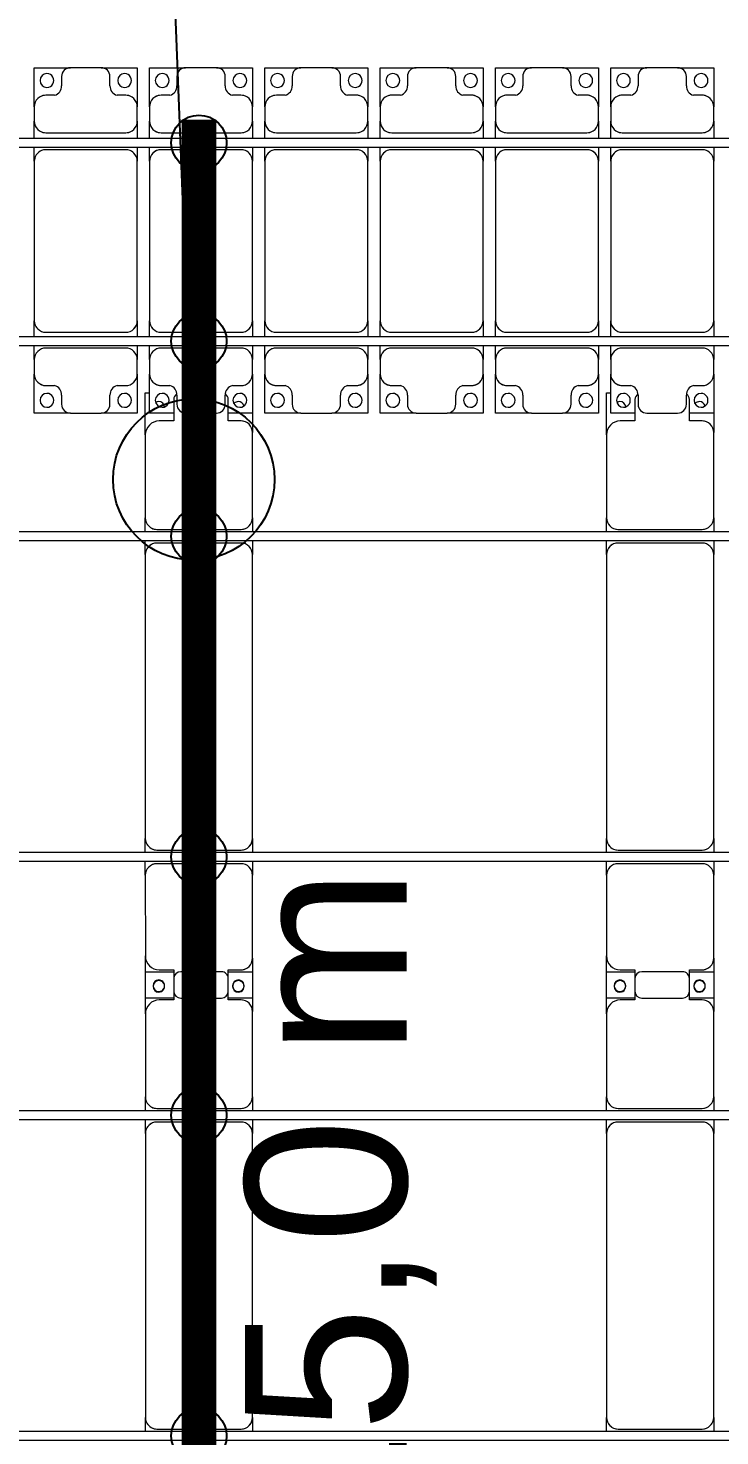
# Model space of a CAD drawing. Header units: millimetres. Extents: x -201615 to 10595, y 61217 to 115919.
# Drawn here: x -126625 to -123625, y 102822 to 108924 of the extents above; entities that cross this region are included whole.
import ezdxf

# ---------------------------------------------------------------- set-up
doc = ezdxf.new("R2010")
doc.units = ezdxf.units.MM
doc.layers.add('A-GENM', color=13, linetype='Continuous', lineweight=9)
doc.layers.add('S-BEAM', color=12, linetype='Continuous', lineweight=9)
for name, color, linetype in [('GC-BICH NEO', 6, 'Continuous'), ('GC-DAY NEO', 5, 'Continuous'), ('GC-GHI CHU', 2, 'Continuous'), ('GC-HOP 40x60 GIA CUONG', 1, 'Continuous')]:
    doc.layers.add(name, color=color, linetype=linetype)
doc.styles.add('GC_VN', font='arial.ttf')

# ---------------------------------------------------------------- blocks, each defined once
blk = doc.blocks.new('Dai phaodi lai - DẢI PHAO ĐI LẠI-38152-BỐ TRÍ KHUNG KẾT CẤU BÈ PIN 03')
at = {"layer": 'A-GENM', "color": 7}
for p, q in [((67276.8, 748.4), (67433.1, 748.4)), ((67276.8, 579.3), (67276.8, 748.4)), ((67566.9, 748.4), (67433.1, 748.4)), ((67566.9, 748.4), (67723.2, 748.4)), ((67723.2, 748.4), (67723.2, 579.3)), ((67776.8, 748.4), (67933.1, 748.4)), ((67776.8, 579.3), (67776.8, 748.4)), ((68066.9, 748.4), (67933.1, 748.4)), ((68066.9, 748.4), (68223.2, 748.4)), ((68223.2, 748.4), (68223.2, 579.3)), ((68276.8, 748.4), (68433.1, 748.4)), ((68276.8, 579.3), (68276.8, 748.4)), ((68566.9, 748.4), (68433.1, 748.4)), ((68566.9, 748.4), (68723.2, 748.4)), ((68723.2, 748.4), (68723.2, 579.3)), ((68776.8, 748.4), (68933.1, 748.4)), ((68776.8, 579.3), (68776.8, 748.4)), ((69066.9, 748.4), (68933.1, 748.4)), ((69066.9, 748.4), (69223.2, 748.4)), ((69223.2, 748.4), (69223.2, 579.3)), ((69276.8, 748.4), (69433.1, 748.4)), ((69276.8, 579.3), (69276.8, 748.4)), ((69566.9, 748.4), (69433.1, 748.4)), ((69566.9, 748.4), (69723.2, 748.4)), ((69723.2, 748.4), (69723.2, 579.3)), ((69776.8, 748.4), (69933.1, 748.4)), ((69776.8, 579.3), (69776.8, 748.4)), ((70066.9, 748.4), (69933.1, 748.4)), ((70066.9, 748.4), (70223.2, 748.4)), ((70223.2, 748.4), (70223.2, 579.3)), ((67395.1, 710.4), (67395.1, 670.7)), ((67604.9, 670.7), (67604.9, 710.4)), ((67895.1, 710.4), (67895.1, 670.7)), ((68104.9, 670.7), (68104.9, 710.4)), ((68395.1, 710.4), (68395.1, 670.7)), ((68604.9, 670.7), (68604.9, 710.4)), ((68895.1, 710.4), (68895.1, 670.7)), ((69104.9, 670.7), (69104.9, 710.4)), ((69395.1, 710.4), (69395.1, 670.7)), ((69604.9, 670.7), (69604.9, 710.4)), ((69895.1, 710.4), (69895.1, 670.7)), ((70104.9, 670.7), (70104.9, 710.4)), ((67364.3, 629.3), (67326.8, 629.3)), ((67673.2, 629.3), (67635.7, 629.3)), ((67864.3, 629.3), (67826.8, 629.3)), ((68173.2, 629.3), (68135.7, 629.3)), ((68364.3, 629.3), (68326.8, 629.3)), ((68673.2, 629.3), (68635.7, 629.3)), ((68864.3, 629.3), (68826.8, 629.3)), ((69173.2, 629.3), (69135.7, 629.3)), ((69364.3, 629.3), (69326.8, 629.3)), ((69673.2, 629.3), (69635.7, 629.3)), ((69864.3, 629.3), (69826.8, 629.3)), ((70173.2, 629.3), (70135.7, 629.3)), ((67276.8, 579.3), (67276.8, 516.7)), ((67723.2, 516.7), (67723.2, 579.3)), ((67776.8, 579.3), (67776.8, 516.7)), ((68223.2, 516.7), (68223.2, 579.3)), ((68276.8, 579.3), (68276.8, 516.7)), ((68723.2, 516.7), (68723.2, 579.3)), ((68776.8, 579.3), (68776.8, 516.7)), ((69223.2, 516.7), (69223.2, 579.3)), ((69276.8, 579.3), (69276.8, 516.7)), ((69723.2, 516.7), (69723.2, 579.3)), ((69776.8, 579.3), (69776.8, 516.7)), ((70223.2, 516.7), (70223.2, 579.3)), ((67276.8, 443.3), (67276.8, 516.7)), ((67723.2, 516.7), (67723.2, 443.3)), ((67776.8, 443.3), (67776.8, 516.7)), ((68223.2, 516.7), (68223.2, 443.3)), ((68276.8, 443.3), (68276.8, 516.7)), ((68723.2, 516.7), (68723.2, 443.3)), ((68776.8, 443.3), (68776.8, 516.7)), ((69223.2, 516.7), (69223.2, 443.3)), ((69276.8, 443.3), (69276.8, 516.7)), ((69723.2, 516.7), (69723.2, 443.3)), ((69776.8, 443.3), (69776.8, 516.7)), ((70223.2, 516.7), (70223.2, 443.3)), ((67326.8, 466.7), (67673.2, 466.7)), ((67826.8, 466.7), (68173.2, 466.7)), ((68326.8, 466.7), (68673.2, 466.7)), ((68826.8, 466.7), (69173.2, 466.7)), ((69326.8, 466.7), (69673.2, 466.7)), ((69826.8, 466.7), (70173.2, 466.7)), ((67276.8, 343.3), (67276.8, 403.3)), ((67673.2, 393.3), (67326.8, 393.3)), ((67723.2, 403.3), (67723.2, 343.3)), ((67776.8, 343.3), (67776.8, 403.3)), ((68173.2, 393.3), (67826.8, 393.3)), ((68223.2, 403.3), (68223.2, 343.3)), ((68276.8, 343.3), (68276.8, 403.3)), ((68673.2, 393.3), (68326.8, 393.3)), ((68723.2, 403.3), (68723.2, 343.3)), ((68776.8, 343.3), (68776.8, 403.3)), ((69173.2, 393.3), (68826.8, 393.3)), ((69223.2, 403.3), (69223.2, 343.3)), ((69276.8, 343.3), (69276.8, 403.3)), ((69673.2, 393.3), (69326.8, 393.3)), ((69723.2, 403.3), (69723.2, 343.3)), ((69776.8, 343.3), (69776.8, 403.3)), ((70173.2, 393.3), (69826.8, 393.3)), ((70223.2, 403.3), (70223.2, 343.3)), ((67276.8, 343.3), (67276.8, -348.3)), ((67723.2, -348.3), (67723.2, 343.3)), ((67776.8, 343.3), (67776.8, -348.3)), ((68223.2, -348.3), (68223.2, 343.3)), ((68276.8, 343.3), (68276.8, -348.3)), ((68723.2, -348.3), (68723.2, 343.3)), ((68776.8, 343.3), (68776.8, -348.3)), ((69223.2, -348.3), (69223.2, 343.3)), ((69276.8, 343.3), (69276.8, -348.3)), ((69723.2, -348.3), (69723.2, 343.3)), ((69776.8, 343.3), (69776.8, -348.3)), ((70223.2, -348.3), (70223.2, 343.3)), ((67276.8, -416.7), (67276.8, -348.3)), ((67723.2, -348.3), (67723.2, -416.7)), ((67776.8, -416.7), (67776.8, -348.3)), ((68223.2, -348.3), (68223.2, -416.7)), ((68276.8, -416.7), (68276.8, -348.3)), ((68723.2, -348.3), (68723.2, -416.7)), ((68776.8, -416.7), (68776.8, -348.3)), ((69223.2, -348.3), (69223.2, -416.7)), ((69276.8, -416.7), (69276.8, -348.3)), ((69723.2, -348.3), (69723.2, -416.7)), ((69776.8, -416.7), (69776.8, -348.3)), ((70223.2, -348.3), (70223.2, -416.7)), ((67326.8, -398.3), (67673.2, -398.3)), ((67826.8, -398.3), (68173.2, -398.3)), ((68326.8, -398.3), (68673.2, -398.3)), ((68826.8, -398.3), (69173.2, -398.3)), ((69326.8, -398.3), (69673.2, -398.3)), ((69826.8, -398.3), (70173.2, -398.3)), ((67276.8, -516.7), (67276.8, -456.7)), ((67673.2, -466.7), (67326.8, -466.7)), ((67723.2, -456.7), (67723.2, -516.7)), ((67776.8, -516.7), (67776.8, -456.7)), ((68173.2, -466.7), (67826.8, -466.7)), ((68223.2, -456.7), (68223.2, -516.7)), ((68276.8, -516.7), (68276.8, -456.7)), ((68673.2, -466.7), (68326.8, -466.7)), ((68723.2, -456.7), (68723.2, -516.7)), ((68776.8, -516.7), (68776.8, -456.7)), ((69173.2, -466.7), (68826.8, -466.7)), ((69223.2, -456.7), (69223.2, -516.7)), ((69276.8, -516.7), (69276.8, -456.7)), ((69673.2, -466.7), (69326.8, -466.7)), ((69723.2, -456.7), (69723.2, -516.7)), ((69776.8, -516.7), (69776.8, -456.7)), ((70173.2, -466.7), (69826.8, -466.7)), ((70223.2, -456.7), (70223.2, -516.7)), ((67276.8, -516.7), (67276.8, -579.3)), ((67723.2, -579.3), (67723.2, -516.7)), ((67776.8, -516.7), (67776.8, -579.3)), ((68223.2, -579.3), (68223.2, -516.7)), ((68276.8, -516.7), (68276.8, -579.3)), ((68723.2, -579.3), (68723.2, -516.7)), ((68776.8, -516.7), (68776.8, -579.3)), ((69223.2, -579.3), (69223.2, -516.7)), ((69276.8, -516.7), (69276.8, -579.3)), ((69723.2, -579.3), (69723.2, -516.7)), ((69776.8, -516.7), (69776.8, -579.3)), ((70223.2, -579.3), (70223.2, -516.7)), ((67276.8, -748.4), (67276.8, -579.3)), ((67723.2, -579.3), (67723.2, -748.4)), ((67776.8, -748.4), (67776.8, -579.3)), ((68223.2, -579.3), (68223.2, -748.4)), ((68276.8, -748.4), (68276.8, -579.3)), ((68723.2, -579.3), (68723.2, -748.4)), ((68776.8, -748.4), (68776.8, -579.3)), ((69223.2, -579.3), (69223.2, -748.4)), ((69276.8, -748.4), (69276.8, -579.3)), ((69723.2, -579.3), (69723.2, -748.4)), ((69776.8, -748.4), (69776.8, -579.3)), ((70223.2, -579.3), (70223.2, -748.4)), ((67326.8, -629.3), (67364.3, -629.3)), ((67395.1, -670.7), (67395.1, -710.4)), ((67604.9, -710.4), (67604.9, -670.7)), ((67635.7, -629.3), (67673.2, -629.3)), ((67826.8, -629.3), (67864.3, -629.3)), ((67895.1, -670.7), (67895.1, -710.4)), ((68104.9, -710.4), (68104.9, -670.7)), ((68135.7, -629.3), (68173.2, -629.3)), ((68326.8, -629.3), (68364.3, -629.3)), ((68395.1, -670.7), (68395.1, -710.4)), ((68604.9, -710.4), (68604.9, -670.7)), ((68635.7, -629.3), (68673.2, -629.3)), ((68826.8, -629.3), (68864.3, -629.3)), ((68895.1, -670.7), (68895.1, -710.4)), ((69104.9, -710.4), (69104.9, -670.7)), ((69135.7, -629.3), (69173.2, -629.3)), ((69326.8, -629.3), (69364.3, -629.3)), ((69395.1, -670.7), (69395.1, -710.4)), ((69604.9, -710.4), (69604.9, -670.7)), ((69635.7, -629.3), (69673.2, -629.3)), ((69826.8, -629.3), (69864.3, -629.3)), ((69895.1, -670.7), (69895.1, -710.4)), ((70104.9, -710.4), (70104.9, -670.7)), ((70135.7, -629.3), (70173.2, -629.3)), ((67433.1, -748.4), (67276.8, -748.4)), ((67433.1, -748.4), (67566.9, -748.4)), ((67723.2, -748.4), (67566.9, -748.4)), ((67881.6, -748.4), (67776.8, -748.4)), ((67933.1, -748.4), (68066.9, -748.4)), ((68223.2, -748.4), (68118, -748.4)), ((68433.1, -748.4), (68276.8, -748.4)), ((68433.1, -748.4), (68566.9, -748.4)), ((68723.2, -748.4), (68566.9, -748.4)), ((68933.1, -748.4), (68776.8, -748.4)), ((68933.1, -748.4), (69066.9, -748.4)), ((69223.2, -748.4), (69066.9, -748.4)), ((69433.1, -748.4), (69276.8, -748.4)), ((69433.1, -748.4), (69566.9, -748.4)), ((69723.2, -748.4), (69566.9, -748.4)), ((69881.6, -748.4), (69776.8, -748.4)), ((69933.1, -748.4), (70066.9, -748.4)), ((70223.2, -748.4), (70118, -748.4))]:
    blk.add_line(p, q, dxfattribs=at)
for centre, radius, start, end in [((67433.1, 710.4), 38, 90, 180), ((67433.1, 710.4), 38, 90, 120), ((67566.9, 710.4), 38, 0, 90), ((67566.9, 710.4), 38, 60, 90), ((67933.1, 710.4), 38, 90, 180), ((67933.1, 710.4), 38, 90, 120), ((68066.9, 710.4), 38, 0, 90), ((68066.9, 710.4), 38, 60, 90), ((68433.1, 710.4), 38, 90, 180), ((68433.1, 710.4), 38, 90, 120), ((68566.9, 710.4), 38, 0, 90), ((68566.9, 710.4), 38, 60, 90), ((68933.1, 710.4), 38, 90, 180), ((68933.1, 710.4), 38, 90, 120), ((69066.9, 710.4), 38, 0, 90), ((69066.9, 710.4), 38, 60, 90), ((69433.1, 710.4), 38, 90, 180), ((69433.1, 710.4), 38, 90, 120), ((69566.9, 710.4), 38, 0, 90), ((69566.9, 710.4), 38, 60, 90), ((69933.1, 710.4), 38, 90, 180), ((69933.1, 710.4), 38, 90, 120), ((70066.9, 710.4), 38, 360, 90), ((70066.9, 710.4), 38, 60, 90), ((67331.6, 693.3), 30, 90, 270), ((67331.6, 693.3), 30, 270, 90), ((67668.4, 693.3), 30, 90, 270), ((67668.4, 693.3), 30, 270, 90), ((67831.6, 693.3), 30, 90, 270), ((67831.6, 693.3), 30, 270, 90), ((68168.4, 693.3), 30, 90, 270), ((68168.4, 693.3), 30, 270, 90), ((68331.6, 693.3), 30, 90, 270), ((68331.6, 693.3), 30, 270, 90), ((68668.4, 693.3), 30, 90, 270), ((68668.4, 693.3), 30, 270, 90), ((68831.6, 693.3), 30, 90, 270), ((68831.6, 693.3), 30, 270, 90), ((69168.4, 693.3), 30, 90, 270), ((69168.4, 693.3), 30, 270, 90), ((69331.6, 693.3), 30, 90, 270), ((69331.6, 693.3), 30, 270, 90), ((69668.4, 693.3), 30, 90, 270), ((69668.4, 693.3), 30, 270, 90), ((69831.6, 693.3), 30, 90, 270), ((69831.6, 693.3), 30, 270, 90), ((70168.4, 693.3), 30, 90, 270), ((70168.4, 693.3), 30, 270, 90), ((67326.8, 579.3), 50, 90, 180), ((67326.8, 579.3), 50, 90, 120), ((67355.2, 668.2), 40, 283.18854, 3.50807), ((67644.8, 668.2), 40, 176.49193, 256.81146), ((67673.2, 579.3), 50, 0, 90), ((67673.2, 579.3), 50, 60, 90), ((67826.8, 579.3), 50, 90, 180), ((67826.8, 579.3), 50, 90, 120), ((67855.2, 668.2), 40, 283.18854, 3.50807), ((68144.8, 668.2), 40, 176.49193, 256.81146), ((68173.2, 579.3), 50, 0, 90), ((68173.2, 579.3), 50, 60, 90), ((68326.8, 579.3), 50, 90, 180), ((68326.8, 579.3), 50, 90, 120), ((68355.2, 668.2), 40, 283.18854, 3.50807), ((68644.8, 668.2), 40, 176.49193, 256.81146), ((68673.2, 579.3), 50, 0, 90), ((68673.2, 579.3), 50, 60, 90), ((68826.8, 579.3), 50, 90, 180), ((68826.8, 579.3), 50, 90, 120), ((68855.2, 668.2), 40, 283.18854, 3.50807), ((69144.8, 668.2), 40, 176.49193, 256.81146), ((69173.2, 579.3), 50, 0, 90), ((69173.2, 579.3), 50, 60, 90), ((69326.8, 579.3), 50, 90, 180), ((69326.8, 579.3), 50, 90, 120), ((69355.2, 668.2), 40, 283.18854, 3.50807), ((69644.8, 668.2), 40, 176.49193, 256.81146), ((69673.2, 579.3), 50, 360, 90), ((69673.2, 579.3), 50, 60, 90), ((69826.8, 579.3), 50, 90, 180), ((69826.8, 579.3), 50, 90, 120), ((69855.2, 668.2), 40, 283.18854, 3.50807), ((70144.8, 668.2), 40, 176.49193, 256.81146), ((70173.2, 579.3), 50, 360, 90), ((70173.2, 579.3), 50, 60, 90), ((67326.8, 516.7), 50, 180, 270), ((67673.2, 516.7), 50, 270, 360), ((67826.8, 516.7), 50, 180, 270), ((68173.2, 516.7), 50, 270, 0), ((68326.8, 516.7), 50, 180, 270), ((68673.2, 516.7), 50, 270, 0), ((68826.8, 516.7), 50, 180, 270), ((69173.2, 516.7), 50, 270, 0), ((69326.8, 516.7), 50, 180, 270), ((69673.2, 516.7), 50, 270, 0), ((69826.8, 516.7), 50, 180, 270), ((70173.2, 516.7), 50, 270, 0), ((67326.8, 516.7), 50, 240, 270), ((67673.2, 516.7), 50, 270, 300), ((67826.8, 516.7), 50, 240, 270), ((68173.2, 516.7), 50, 270, 300), ((68326.8, 516.7), 50, 240, 270), ((68673.2, 516.7), 50, 270, 300), ((68826.8, 516.7), 50, 240, 270), ((69173.2, 516.7), 50, 270, 300), ((69326.8, 516.7), 50, 240, 270), ((69673.2, 516.7), 50, 270, 300), ((69826.8, 516.7), 50, 240, 270), ((70173.2, 516.7), 50, 270, 300), ((67326.8, 343.3), 50, 90, 180), ((67326.8, 343.3), 50, 150, 180), ((67326.8, 343.3), 50, 105, 135), ((67673.2, 343.3), 50, 0, 90), ((67673.2, 343.3), 50, 45, 75), ((67826.8, 343.3), 50, 90, 180), ((67826.8, 343.3), 50, 150, 180), ((67826.8, 343.3), 50, 105, 135), ((68173.2, 343.3), 50, 0, 90), ((68173.2, 343.3), 50, 45, 75), ((68326.8, 343.3), 50, 90, 180), ((68326.8, 343.3), 50, 150, 180), ((68326.8, 343.3), 50, 105, 135), ((68673.2, 343.3), 50, 360, 90), ((68673.2, 343.3), 50, 45, 75), ((68826.8, 343.3), 50, 90, 180), ((68826.8, 343.3), 50, 150, 180), ((68826.8, 343.3), 50, 105, 135), ((69173.2, 343.3), 50, 0, 90), ((69173.2, 343.3), 50, 45, 75), ((69326.8, 343.3), 50, 90, 180), ((69326.8, 343.3), 50, 150, 180), ((69326.8, 343.3), 50, 105, 135), ((69673.2, 343.3), 50, 0, 90), ((69673.2, 343.3), 50, 45, 75), ((69826.8, 343.3), 50, 90, 180), ((69826.8, 343.3), 50, 150, 180), ((69826.8, 343.3), 50, 105, 135), ((70173.2, 343.3), 50, 0, 90), ((70173.2, 343.3), 50, 45, 75), ((67326.8, -348.3), 50, 180, 270), ((67326.8, -348.3), 50, 195, 225), ((67673.2, -348.3), 50, 270, 0), ((67673.2, -348.3), 50, 315, 345), ((67826.8, -348.3), 50, 180, 270), ((67826.8, -348.3), 50, 195, 225), ((68173.2, -348.3), 50, 270, 360), ((68173.2, -348.3), 50, 315, 345), ((68326.8, -348.3), 50, 180, 270), ((68326.8, -348.3), 50, 195, 225), ((68673.2, -348.3), 50, 270, 360), ((68673.2, -348.3), 50, 315, 345), ((68826.8, -348.3), 50, 180, 270), ((68826.8, -348.3), 50, 195, 225), ((69173.2, -348.3), 50, 270, 360), ((69173.2, -348.3), 50, 315, 345), ((69326.8, -348.3), 50, 180, 270), ((69326.8, -348.3), 50, 195, 225), ((69673.2, -348.3), 50, 270, 360), ((69673.2, -348.3), 50, 315, 345), ((69826.8, -348.3), 50, 180, 270), ((69826.8, -348.3), 50, 195, 225), ((70173.2, -348.3), 50, 270, 0), ((70173.2, -348.3), 50, 315, 345), ((67673.2, -348.3), 50, 270, 300), ((68173.2, -348.3), 50, 270, 300), ((68673.2, -348.3), 50, 270, 300), ((69173.2, -348.3), 50, 270, 300), ((69673.2, -348.3), 50, 270, 300), ((70173.2, -348.3), 50, 270, 300), ((67326.8, -516.7), 50, 90, 180), ((67326.8, -516.7), 50, 90, 120), ((67673.2, -516.7), 50, 360, 90), ((67673.2, -516.7), 50, 60, 90), ((67826.8, -516.7), 50, 90, 180), ((67826.8, -516.7), 50, 90, 120), ((68173.2, -516.7), 50, 360, 90), ((68173.2, -516.7), 50, 60, 90), ((68326.8, -516.7), 50, 90, 180), ((68326.8, -516.7), 50, 90, 120), ((68673.2, -516.7), 50, 360, 90), ((68673.2, -516.7), 50, 60, 90), ((68826.8, -516.7), 50, 90, 180), ((68826.8, -516.7), 50, 90, 120), ((69173.2, -516.7), 50, 360, 90), ((69173.2, -516.7), 50, 60, 90), ((69326.8, -516.7), 50, 90, 180), ((69326.8, -516.7), 50, 90, 120), ((69673.2, -516.7), 50, 0, 90), ((69673.2, -516.7), 50, 60, 90), ((69826.8, -516.7), 50, 90, 180), ((69826.8, -516.7), 50, 90, 120), ((70173.2, -516.7), 50, 360, 90), ((70173.2, -516.7), 50, 60, 90), ((67326.8, -579.3), 50, 180, 270), ((67673.2, -579.3), 50, 270, 0), ((67826.8, -579.3), 50, 180, 270), ((68173.2, -579.3), 50, 270, 0), ((68326.8, -579.3), 50, 180, 270), ((68673.2, -579.3), 50, 270, 360), ((68826.8, -579.3), 50, 180, 270), ((69173.2, -579.3), 50, 270, 360), ((69326.8, -579.3), 50, 180, 270), ((69673.2, -579.3), 50, 270, 360), ((69826.8, -579.3), 50, 180, 270), ((70173.2, -579.3), 50, 270, 0), ((67331.6, -693.3), 30, 90, 270), ((67326.8, -579.3), 50, 240, 270), ((67331.6, -693.3), 30, 270, 90), ((67355.2, -668.2), 40, 356.49193, 76.81146), ((67644.8, -668.2), 40, 103.18854, 183.50807), ((67668.4, -693.3), 30, 90, 270), ((67668.4, -693.3), 30, 270, 90), ((67673.2, -579.3), 50, 270, 300), ((67831.6, -693.3), 30, 90, 270), ((67826.8, -579.3), 50, 240, 270), ((67831.6, -693.3), 30, 270, 90), ((67855.2, -668.2), 40, 356.49193, 76.81146), ((68144.8, -668.2), 40, 103.18854, 183.50807), ((68168.4, -693.3), 30, 90, 270), ((68168.4, -693.3), 30, 270, 90), ((68173.2, -579.3), 50, 270, 300), ((68331.6, -693.3), 30, 90, 270), ((68326.8, -579.3), 50, 240, 270), ((68331.6, -693.3), 30, 270, 90), ((68355.2, -668.2), 40, 356.49193, 76.81146), ((68644.8, -668.2), 40, 103.18854, 183.50807), ((68668.4, -693.3), 30, 90, 270), ((68668.4, -693.3), 30, 270, 90), ((68673.2, -579.3), 50, 270, 300), ((68831.6, -693.3), 30, 90, 270), ((68826.8, -579.3), 50, 240, 270), ((68831.6, -693.3), 30, 270, 90), ((68855.2, -668.2), 40, 356.49193, 76.81146), ((69144.8, -668.2), 40, 103.18854, 183.50807), ((69168.4, -693.3), 30, 90, 270), ((69168.4, -693.3), 30, 270, 90), ((69173.2, -579.3), 50, 270, 300), ((69331.6, -693.3), 30, 90, 270), ((69326.8, -579.3), 50, 240, 270), ((69331.6, -693.3), 30, 270, 90), ((69355.2, -668.2), 40, 356.49193, 76.81146), ((69644.8, -668.2), 40, 103.18854, 183.50807), ((69668.4, -693.3), 30, 90, 270), ((69668.4, -693.3), 30, 270, 90), ((69673.2, -579.3), 50, 270, 300), ((69831.6, -693.3), 30, 90, 270), ((69826.8, -579.3), 50, 240, 270), ((69831.6, -693.3), 30, 270, 90), ((69855.2, -668.2), 40, 356.49193, 76.81146), ((70144.8, -668.2), 40, 103.18854, 183.50807), ((70168.4, -693.3), 30, 90, 270), ((70168.4, -693.3), 30, 270, 90), ((70173.2, -579.3), 50, 270, 300), ((67433.1, -710.4), 38, 180, 270), ((67566.9, -710.4), 38, 270, 360), ((67933.1, -710.4), 38, 180, 270), ((68066.9, -710.4), 38, 270, 0), ((68433.1, -710.4), 38, 180, 270), ((68566.9, -710.4), 38, 270, 0), ((68933.1, -710.4), 38, 180, 270), ((69066.9, -710.4), 38, 270, 0), ((69433.1, -710.4), 38, 180, 270), ((69566.9, -710.4), 38, 270, 0), ((69933.1, -710.4), 38, 180, 270), ((70066.9, -710.4), 38, 270, 360), ((67433.1, -710.4), 38, 240, 270), ((67566.9, -710.4), 38, 270, 300), ((68433.1, -710.4), 38, 240, 270), ((68566.9, -710.4), 38, 270, 300), ((68933.1, -710.4), 38, 240, 270), ((69066.9, -710.4), 38, 270, 300), ((69433.1, -710.4), 38, 240, 270), ((69566.9, -710.4), 38, 270, 300)]:
    blk.add_arc(centre, radius, start, end, dxfattribs=at)
blk = doc.blocks.new('Dai phao do pin - DẢI PHAO ĐỠ PIN-V10-BỐ TRÍ KHUNG KẾT CẤU BÈ PIN 03')
at = {"layer": 'A-GENM', "color": 7}
for p, q in [((29440.3, 241.6), (29499.7, 241.6)), ((29449.7, 191.6), (29449.7, -173.4)), ((30730.3, 241.6), (29499.7, 241.6)), ((30730.3, 241.6), (30790.3, 241.6)), ((30780.3, -173.4), (30780.3, 191.6)), ((30830.3, 241.6), (30889.7, 241.6)), ((30839.7, 191.6), (30839.7, -173.4)), ((31249.7, 241.6), (30889.7, 241.6)), ((31249.7, 241.6), (31432.2, 241.6)), ((31317.8, 241.6), (31500.3, 241.6)), ((31317.8, 118.2), (31317.8, 241.6)), ((31432.2, 241.6), (31432.2, 118.2)), ((31850.3, 241.6), (31500.3, 241.6)), ((31850.3, 241.6), (31910.3, 241.6)), ((31900.3, -173.4), (31900.3, 191.6)), ((31950.3, 241.6), (32009.7, 241.6)), ((31959.7, 191.6), (31959.7, -173.4)), ((33240.3, 241.6), (32009.7, 241.6)), ((33240.3, 241.6), (33300.3, 241.6)), ((33290.3, -173.4), (33290.3, 191.6)), ((33340.3, 241.6), (33399.7, 241.6)), ((33349.7, 191.6), (33349.7, -173.4)), ((33759.7, 241.6), (33399.7, 241.6)), ((33759.7, 241.6), (33942.2, 241.6)), ((33942.2, 241.6), (33942.2, 223.1)), ((31309.7, 118.2), (31309.7, 181.6)), ((31440.3, 181.6), (31440.3, 118.2)), ((33819.7, 118.2), (33819.7, 181.6)), ((31402.2, 118.2), (31309.7, 118.2)), ((31317.8, 88.2), (31317.8, -88.2)), ((31440.3, 118.2), (31347.8, 118.2)), ((31432.2, -88.2), (31432.2, 88.2)), ((33912.2, 118.2), (33819.7, 118.2)), ((31309.7, -173.4), (31309.7, -118.2)), ((31309.7, -118.2), (31402.2, -118.2)), ((31317.8, -223.4), (31317.8, -118.2)), ((31347.8, -118.2), (31440.3, -118.2)), ((31432.2, -118.2), (31432.2, -223.4)), ((31440.3, -118.2), (31440.3, -173.4)), ((33819.7, -173.4), (33819.7, -118.2)), ((33819.7, -118.2), (33912.2, -118.2)), ((29499.7, -223.4), (29440.3, -223.4)), ((29499.7, -223.4), (30730.3, -223.4)), ((30790.3, -223.4), (30730.3, -223.4)), ((30889.7, -223.4), (30830.3, -223.4)), ((30889.7, -223.4), (31259.7, -223.4)), ((31432.2, -223.4), (31259.7, -223.4)), ((31490.3, -223.4), (31317.8, -223.4)), ((31490.3, -223.4), (31850.3, -223.4)), ((31910.3, -223.4), (31850.3, -223.4)), ((32009.7, -223.4), (31950.3, -223.4)), ((32009.7, -223.4), (33240.3, -223.4)), ((33300.3, -223.4), (33240.3, -223.4)), ((33399.7, -223.4), (33340.3, -223.4)), ((33399.7, -223.4), (33769.7, -223.4)), ((33854, -223.4), (33769.7, -223.4))]:
    blk.add_line(p, q, dxfattribs=at)
for centre, radius, start, end in [((29499.7, 191.6), 50, 90, 180), ((29499.7, 191.6), 50, 153.41379, 180), ((29499.7, 191.6), 50, 120, 150), ((30730.3, 191.6), 50, 360, 90), ((30730.3, 191.6), 50, 15, 75), ((30889.7, 191.6), 50, 90, 180), ((30889.7, 191.6), 50, 153.43669, 180), ((31249.7, 181.6), 60, 360, 90), ((31368.6, 183.2), 25, 360, 180), ((31368.6, 183.2), 25, 180, 0), ((31371.4, 183.2), 25, 0, 180), ((31371.4, 183.2), 25, 180, 360), ((31500.3, 181.6), 60, 90, 180), ((31850.3, 191.6), 50, 360, 90), ((31850.3, 191.6), 50, 360, 26.54603), ((32009.7, 191.6), 50, 90, 180), ((32009.7, 191.6), 50, 153.45513, 180), ((32009.7, 191.6), 50, 120, 150), ((33240.3, 191.6), 50, 360, 90), ((33240.3, 191.6), 50, 15, 75), ((33399.7, 191.6), 50, 90, 180), ((33399.7, 191.6), 50, 153.47802, 180), ((33759.7, 181.6), 60, 360, 90), ((33878.6, 183.2), 25, 275.38345, 0), ((33878.6, 183.2), 25, 360, 30), ((31347.8, 88.2), 30, 90, 180), ((31402.2, 88.2), 30, 0, 90), ((33912.2, 88.2), 30, 34.32608, 90), ((31347.8, -88.2), 30, 180, 270), ((31402.2, -88.2), 30, 270, 360), ((33912.2, -88.2), 30, 270, 324.82922), ((29499.7, -173.4), 50, 180, 270), ((29499.7, -173.4), 50, 180, 210), ((30730.3, -173.4), 50, 270, 360), ((30730.3, -173.4), 50, 330, 360), ((30889.7, -173.4), 50, 180, 270), ((30889.7, -173.4), 50, 180, 210), ((31259.7, -173.4), 50, 270, 360), ((31259.7, -173.4), 50, 330, 0), ((31368.6, -161.8), 25, 360, 180), ((31368.6, -161.8), 25, 180, 0), ((31371.4, -161.8), 25, 360, 180), ((31371.4, -161.8), 25, 180, 0), ((31490.3, -173.4), 50, 180, 270), ((31490.3, -173.4), 50, 180, 210), ((31850.3, -173.4), 50, 270, 360), ((31850.3, -173.4), 50, 330, 360), ((32009.7, -173.4), 50, 180, 270), ((32009.7, -173.4), 50, 180, 210), ((33240.3, -173.4), 50, 270, 360), ((33240.3, -173.4), 50, 330, 360), ((33399.7, -173.4), 50, 180, 270), ((33399.7, -173.4), 50, 180, 210), ((33769.7, -173.4), 50, 270, 0), ((33769.7, -173.4), 50, 330, 0), ((33878.6, -161.8), 25, 285, 0), ((33878.6, -161.8), 25, 0, 45), ((29499.7, -173.4), 50, 225, 255), ((30730.3, -173.4), 50, 285, 315), ((32009.7, -173.4), 50, 225, 255), ((33240.3, -173.4), 50, 285, 315)]:
    blk.add_arc(centre, radius, start, end, dxfattribs=at)
blk = doc.blocks.new('Dai phao do pin - DẢI PHAO ĐỠ PIN-V11-BỐ TRÍ KHUNG KẾT CẤU BÈ PIN 03')
at = {"layer": 'A-GENM', "color": 7}
for p, q in [((29440.3, 241.6), (29499.7, 241.6)), ((29449.7, 191.6), (29449.7, -173.4)), ((30730.3, 241.6), (29499.7, 241.6)), ((30730.3, 241.6), (30790.3, 241.6)), ((30780.3, -173.4), (30780.3, 191.6)), ((30830.3, 241.6), (30889.7, 241.6)), ((30839.7, 191.6), (30839.7, -173.4)), ((31249.7, 241.6), (30889.7, 241.6)), ((31249.7, 241.6), (31432.2, 241.6)), ((31317.8, 241.6), (31500.3, 241.6)), ((31317.8, 118.2), (31317.8, 241.6)), ((31432.2, 241.6), (31432.2, 118.2)), ((31850.3, 241.6), (31500.3, 241.6)), ((31850.3, 241.6), (31910.3, 241.6)), ((31900.3, -173.4), (31900.3, 191.6)), ((31950.3, 241.6), (32009.7, 241.6)), ((31959.7, 191.6), (31959.7, -173.4)), ((33240.3, 241.6), (32009.7, 241.6)), ((33240.3, 241.6), (33300.3, 241.6)), ((33290.3, -173.4), (33290.3, 191.6)), ((33340.3, 241.6), (33399.7, 241.6)), ((33349.7, 191.6), (33349.7, -173.4)), ((33759.7, 241.6), (33399.7, 241.6)), ((33759.7, 241.6), (33942.2, 241.6)), ((33942.2, 241.6), (33942.2, 223.1)), ((31309.7, 118.2), (31309.7, 181.6)), ((31440.3, 181.6), (31440.3, 118.2)), ((33819.7, 118.2), (33819.7, 181.6)), ((31402.2, 118.2), (31309.7, 118.2)), ((31317.8, 88.2), (31317.8, -88.2)), ((31440.3, 118.2), (31347.8, 118.2)), ((31432.2, -88.2), (31432.2, 88.2)), ((33912.2, 118.2), (33819.7, 118.2)), ((31309.7, -173.4), (31309.7, -118.2)), ((31309.7, -118.2), (31402.2, -118.2)), ((31317.8, -223.4), (31317.8, -118.2)), ((31347.8, -118.2), (31440.3, -118.2)), ((31432.2, -118.2), (31432.2, -223.4)), ((31440.3, -118.2), (31440.3, -173.4)), ((33819.7, -173.4), (33819.7, -118.2)), ((33819.7, -118.2), (33912.2, -118.2)), ((29499.7, -223.4), (29440.3, -223.4)), ((29499.7, -223.4), (30730.3, -223.4)), ((30790.3, -223.4), (30730.3, -223.4)), ((30889.7, -223.4), (30830.3, -223.4)), ((30889.7, -223.4), (31259.7, -223.4)), ((31432.2, -223.4), (31259.7, -223.4)), ((31490.3, -223.4), (31317.8, -223.4)), ((31490.3, -223.4), (31850.3, -223.4)), ((31910.3, -223.4), (31850.3, -223.4)), ((32009.7, -223.4), (31950.3, -223.4)), ((32009.7, -223.4), (33240.3, -223.4)), ((33300.3, -223.4), (33240.3, -223.4)), ((33399.7, -223.4), (33340.3, -223.4)), ((33399.7, -223.4), (33769.7, -223.4)), ((33854, -223.4), (33769.7, -223.4))]:
    blk.add_line(p, q, dxfattribs=at)
for centre, radius, start, end in [((29499.7, 191.6), 50, 90, 180), ((29499.7, 191.6), 50, 120, 180), ((30730.3, 191.6), 50, 360, 90), ((30730.3, 191.6), 50, 15, 75), ((30889.7, 191.6), 50, 90, 180), ((30889.7, 191.6), 50, 150, 180), ((31249.7, 181.6), 60, 360, 90), ((31368.6, 183.2), 25, 360, 180), ((31368.6, 183.2), 25, 180, 0), ((31371.4, 183.2), 25, 0, 180), ((31371.4, 183.2), 25, 180, 360), ((31500.3, 181.6), 60, 90, 180), ((31850.3, 191.6), 50, 360, 90), ((31850.3, 191.6), 50, 360, 30), ((32009.7, 191.6), 50, 90, 180), ((32009.7, 191.6), 50, 120, 180), ((33240.3, 191.6), 50, 360, 90), ((33240.3, 191.6), 50, 15, 75), ((33399.7, 191.6), 50, 90, 180), ((33399.7, 191.6), 50, 150, 180), ((33759.7, 181.6), 60, 360, 90), ((33878.6, 183.2), 25, 275.38345, 0), ((33878.6, 183.2), 25, 360, 30), ((31347.8, 88.2), 30, 90, 180), ((31402.2, 88.2), 30, 0, 90), ((33912.2, 88.2), 30, 34.32608, 90), ((31347.8, -88.2), 30, 180, 270), ((31402.2, -88.2), 30, 270, 360), ((33912.2, -88.2), 30, 270, 324.82922), ((29499.7, -173.4), 50, 180, 270), ((29499.7, -173.4), 50, 180, 210), ((30730.3, -173.4), 50, 270, 360), ((30730.3, -173.4), 50, 330, 360), ((30889.7, -173.4), 50, 180, 270), ((30889.7, -173.4), 50, 180, 210), ((31259.7, -173.4), 50, 270, 360), ((31259.7, -173.4), 50, 330, 0), ((31368.6, -161.8), 25, 360, 180), ((31368.6, -161.8), 25, 180, 0), ((31371.4, -161.8), 25, 360, 180), ((31371.4, -161.8), 25, 180, 0), ((31490.3, -173.4), 50, 180, 270), ((31490.3, -173.4), 50, 180, 210), ((31850.3, -173.4), 50, 270, 360), ((31850.3, -173.4), 50, 330, 360), ((32009.7, -173.4), 50, 180, 270), ((32009.7, -173.4), 50, 180, 210), ((33240.3, -173.4), 50, 270, 360), ((33240.3, -173.4), 50, 330, 360), ((33399.7, -173.4), 50, 180, 270), ((33399.7, -173.4), 50, 180, 210), ((33769.7, -173.4), 50, 270, 0), ((33769.7, -173.4), 50, 330, 0), ((33878.6, -161.8), 25, 285, 0), ((33878.6, -161.8), 25, 0, 45), ((29499.7, -173.4), 50, 225, 255), ((30730.3, -173.4), 50, 285, 315), ((32009.7, -173.4), 50, 225, 255), ((33240.3, -173.4), 50, 285, 315)]:
    blk.add_arc(centre, radius, start, end, dxfattribs=at)
blk = doc.blocks.new('Dầm C52 - Dầm C52-37700-BỐ TRÍ KHUNG KẾT CẤU BÈ PIN 03')
at = {"layer": 'S-BEAM', "color": 1, "lineweight": 18}
for p, q in [((-50562.7, 20), (50562.7, 20)), ((50562.7, -20), (-50562.7, -20))]:
    blk.add_line(p, q, dxfattribs=at)
blk = doc.blocks.new('HOBANMONG_BEPIN 3_rvt-1-BỐ TRÍ KHUNG KẾT CẤU BÈ PIN 03')
at = {"layer": 'A-GENM', "lineweight": 9}
for name, p, rotation in [('Dai phaodi lai - DẢI PHAO ĐI LẠI-38152-BỐ TRÍ KHUNG KẾT CẤU BÈ PIN 03', (-193874.7, 108003.4), 0.0007586094741477002), ('Dai phao do pin - DẢI PHAO ĐỠ PIN-V10-BỐ TRÍ KHUNG KẾT CẤU BÈ PIN 03', (-125874.4, 73401.9), 90.00075860989254), ('Dai phao do pin - DẢI PHAO ĐỠ PIN-V11-BỐ TRÍ KHUNG KẾT CẤU BÈ PIN 03', (-123874.4, 73401.9), 90.00075860989254)]:
    blk.add_blockref(name, p, dxfattribs=dict(at, rotation=rotation))
at = {"layer": 'S-BEAM', "lineweight": 9, "rotation": 180.0007586094741}
for p in [(-143909.2, 108427.4), (-143909.2, 107567.4), (-143909.2, 106722), (-143909.2, 105332), (-143909.2, 104212), (-143909.2, 102822)]:
    blk.add_blockref('Dầm C52 - Dầm C52-37700-BỐ TRÍ KHUNG KẾT CẤU BÈ PIN 03', p, dxfattribs=at)

msp = doc.modelspace()

# ---------------------------------------------------------------- linework, layer by layer
at = {"layer": 'GC-BICH NEO'}
msp.add_circle((-125906.5, 106967.6), 350, dxfattribs=at)
at = {"layer": 'GC-DAY NEO'}
msp.add_line((-125906.5, 106967.6), (-126217.2, 114961.6), dxfattribs=at)
at = {"layer": 'GC-HOP 40x60 GIA CUONG', "const_width": 150}
msp.add_lwpolyline([(-125883.7, 93527.4), (-125883.7, 108527.4)], dxfattribs=at)
at = {"layer": 'GC-HOP 40x60 GIA CUONG'}
for centre in [(-125883.7, 108427.4), (-125883.7, 107567.4), (-125883.7, 106722), (-125883.7, 105332), (-125883.7, 104212), (-125883.7, 102822)]:
    msp.add_circle(centre, 120, dxfattribs=at)

# ---------------------------------------------------------------- block references
at = {"lineweight": 5}
msp.add_blockref('HOBANMONG_BEPIN 3_rvt-1-BỐ TRÍ KHUNG KẾT CẤU BÈ PIN 03', (0, 0), dxfattribs=at)

# ---------------------------------------------------------------- texts
at = {"layer": 'GC-GHI CHU', "style": 'GC_VN'}
msp.add_text('B3-14: 1×15,0 m', height=700, rotation=90, dxfattribs=at).set_placement((-124983.7, 98027.4))

doc.saveas('drawing.dxf')
